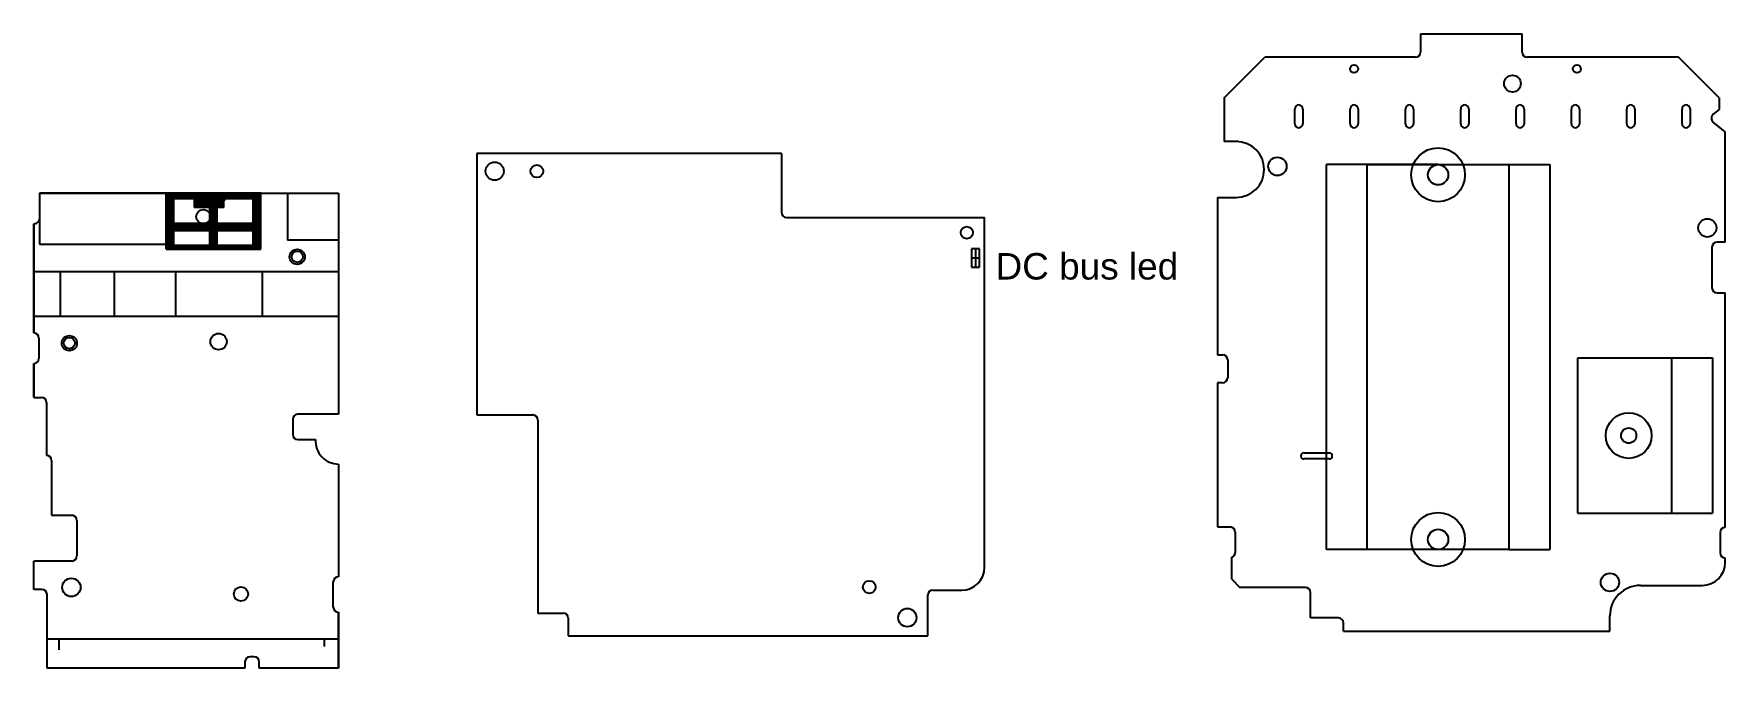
# Model space of a CAD drawing. Header units: millimetres. Extents: x -822 to -489, y 1037 to 1162.
import ezdxf

# ---------------------------------------------------------------- set-up
doc = ezdxf.new("R2010")
doc.units = ezdxf.units.MM
doc.header["$MEASUREMENT"] = 0
doc.layers.add('mount plate', color=1, linetype='Continuous')
doc.layers.add('notes', color=7, linetype='Continuous')
doc.styles.get("Standard").update_dxf_attribs({"font": 'arial.ttf'})

msp = doc.modelspace()

# ---------------------------------------------------------------- hatches: boundary and pattern name
at = {"layer": 'mount plate'}
h = msp.add_hatch(dxfattribs=at)
h.set_pattern_fill('ANSI31', color=256, style=0)
h.paths.add_polyline_path([(-796.2, 1119.63), (-777.6, 1119.63), (-777.6, 1130.63), (-796.2, 1130.63)])
h.paths.add_polyline_path([(-794.7, 1120.43), (-794.7, 1123.33), (-787.6, 1123.33), (-787.6, 1120.43)])
h.paths.add_polyline_path([(-779.1, 1120.43), (-779.1, 1123.33), (-786.2, 1123.33), (-786.2, 1120.43)])
h.paths.add_polyline_path([(-794.7, 1129.63), (-790.7, 1129.63), (-790.7, 1127.93), (-787.6, 1127.93), (-787.6, 1124.73), (-794.7, 1124.73)])
h.paths.add_polyline_path([(-786.2, 1124.73), (-786.2, 1127.93), (-784.9, 1127.93), (-784.9, 1129.63), (-779.1, 1129.63), (-779.1, 1124.73)])

# ---------------------------------------------------------------- linework, layer by layer
for p, q in [((-549.11, 1162.03), (-529.11, 1162.03)), ((-549.11, 1162.03), (-549.11, 1158.43)), ((-529.11, 1158.43), (-529.11, 1162.03)), ((-587.81, 1149.43), (-579.81, 1157.43)), ((-550.11, 1157.43), (-579.81, 1157.43)), ((-498.31, 1157.43), (-528.11, 1157.43)), ((-490.31, 1149.43), (-498.31, 1157.43)), ((-587.81, 1149.43), (-587.81, 1140.83)), ((-573.91, 1144.33), (-573.91, 1147.23)), ((-572.31, 1147.23), (-572.31, 1144.33)), ((-563.01, 1144.33), (-563.01, 1147.23)), ((-561.41, 1147.23), (-561.41, 1144.33)), ((-552.11, 1144.33), (-552.11, 1147.23)), ((-550.51, 1147.23), (-550.51, 1144.33)), ((-541.21, 1144.33), (-541.21, 1147.23)), ((-539.61, 1147.23), (-539.61, 1144.33)), ((-530.31, 1144.33), (-530.31, 1147.23)), ((-528.71, 1147.23), (-528.71, 1144.33)), ((-519.41, 1144.33), (-519.41, 1147.23)), ((-517.81, 1147.23), (-517.81, 1144.33)), ((-508.51, 1144.33), (-508.51, 1147.23)), ((-506.91, 1147.23), (-506.91, 1144.33)), ((-497.61, 1144.33), (-497.61, 1147.23)), ((-496.01, 1147.23), (-496.01, 1144.33)), ((-490.31, 1147.13), (-491.44, 1146.21)), ((-490.31, 1149.43), (-490.31, 1147.13)), ((-489.11, 1142.73), (-491.44, 1144.66)), ((-585.05, 1140.82), (-587.81, 1140.83)), ((-489.11, 1121.03), (-489.11, 1142.73)), ((-735.01, 1138.49), (-735.01, 1086.99)), ((-675.01, 1138.49), (-735.01, 1138.49)), ((-675.01, 1138.49), (-675.01, 1126.89)), ((-545.66, 1136.28), (-559.66, 1136.28)), ((-821.2, 1130.63), (-790.3, 1130.63)), ((-821.2, 1130.63), (-821.2, 1125.63)), ((-790.3, 1130.63), (-790.3, 1129.93)), ((-784.5, 1129.93), (-784.5, 1130.63)), ((-784.5, 1130.63), (-772.3, 1130.63)), ((-784.5, 1130.63), (-762.3, 1130.63)), ((-772.3, 1130.63), (-772.3, 1121.43)), ((-762.3, 1130.63), (-762.3, 1087.13)), ((-762.3, 1130.63), (-762.3, 1121.43)), ((-762.3, 1130.63), (-762.3, 1087.13)), ((-589.11, 1129.83), (-589.11, 1098.83)), ((-589.11, 1129.83), (-585.41, 1129.83)), ((-789.3, 1128.93), (-785.5, 1128.93)), ((-822.2, 1124.63), (-822.3, 1124.63)), ((-822.3, 1124.63), (-822.3, 1103.13)), ((-822.3, 1103.13), (-822.3, 1124.63)), ((-674.01, 1125.89), (-635.01, 1125.89)), ((-635.01, 1056.99), (-635.01, 1125.89)), ((-762.3, 1121.43), (-772.3, 1121.43)), ((-491.71, 1120.03), (-491.71, 1112.03)), ((-489.11, 1121.03), (-490.71, 1121.03)), ((-490.71, 1111.03), (-489.11, 1111.03)), ((-489.11, 1064.83), (-489.11, 1111.03)), ((-821.3, 1102.13), (-821.3, 1098.13)), ((-822.3, 1090.43), (-822.3, 1097.13)), ((-822.3, 1097.13), (-822.3, 1090.43)), ((-589.11, 1098.83), (-588.11, 1098.83)), ((-587.11, 1097.83), (-587.11, 1094.33)), ((-588.11, 1093.33), (-589.11, 1093.33)), ((-589.11, 1093.33), (-589.11, 1064.93)), ((-822.3, 1090.43), (-820.8, 1090.43)), ((-819.8, 1089.43), (-819.8, 1079.03)), ((-762.3, 1087.13), (-770.3, 1087.13)), ((-735.01, 1086.99), (-724.01, 1086.99)), ((-771.3, 1086.13), (-771.3, 1083.13)), ((-723.01, 1085.99), (-723.01, 1047.99)), ((-770.3, 1082.13), (-766.79, 1082.13)), ((-818.8, 1078.03), (-818.8, 1067.23)), ((-762.3, 1077.33), (-762.3, 1055.13)), ((-572.11, 1079.53), (-567.11, 1079.53)), ((-567.11, 1078.33), (-572.11, 1078.33)), ((-818.8, 1067.23), (-814.8, 1067.23)), ((-813.8, 1066.23), (-813.8, 1059.23)), ((-589.11, 1064.93), (-586.61, 1064.93)), ((-585.61, 1063.93), (-585.61, 1059.93)), ((-490.11, 1063.83), (-490.11, 1059.83)), ((-822.3, 1052.63), (-822.3, 1058.23)), ((-814.8, 1058.23), (-822.3, 1058.23)), ((-586.31, 1054.63), (-586.31, 1058.98)), ((-489.11, 1057.93), (-489.11, 1058.83)), ((-763.3, 1049.13), (-763.3, 1054.13)), ((-586.31, 1054.63), (-584.71, 1053.03)), ((-571.81, 1053.03), (-584.71, 1053.03)), ((-505.81, 1053.43), (-493.61, 1053.43)), ((-820.7, 1052.63), (-822.3, 1052.63)), ((-819.7, 1037.13), (-819.7, 1051.63)), ((-646.21, 1043.49), (-646.21, 1051.49)), ((-645.21, 1052.49), (-639.51, 1052.49)), ((-570.81, 1047.03), (-570.81, 1052.03)), ((-762.3, 1037.13), (-762.3, 1048.13)), ((-762.3, 1048.13), (-762.3, 1037.13)), ((-723.01, 1047.99), (-718.01, 1047.99)), ((-717.01, 1046.99), (-717.01, 1043.49)), ((-565.31, 1047.03), (-570.81, 1047.03)), ((-511.81, 1044.43), (-511.81, 1047.43)), ((-717.01, 1043.49), (-646.21, 1043.49)), ((-646.21, 1043.49), (-646.21, 1043.49)), ((-564.31, 1044.43), (-564.31, 1046.03)), ((-564.31, 1044.43), (-511.81, 1044.43)), ((-780.7, 1037.13), (-819.7, 1037.13)), ((-780.7, 1038.38), (-780.7, 1037.13)), ((-778.9, 1039.38), (-779.7, 1039.38)), ((-777.9, 1037.13), (-777.9, 1038.38)), ((-762.3, 1037.13), (-777.9, 1037.13)), ((-762.3, 1037.13), (-777.9, 1037.13))]:
    msp.add_line(p, q)
for centre, radius in [((-562.21, 1155.13), 0.8), ((-531.01, 1152.23), 1.65), ((-518.31, 1155.13), 0.8), ((-545.66, 1134.28), 5.3), ((-731.51, 1134.99), 1.8), ((-723.21, 1134.99), 1.25), ((-577.31, 1135.93), 1.8), ((-788.9, 1126.03), 1.4), ((-638.51, 1122.89), 1.2), ((-492.61, 1123.83), 1.8), ((-770.4, 1118.13), 1.1), ((-785.9, 1101.43), 1.6), ((-815.3, 1101.13), 1.1), ((-508.11, 1082.93), 4.5), ((-545.66, 1062.48), 5.3), ((-814.9, 1053.03), 1.8), ((-781.5, 1051.73), 1.4), ((-657.71, 1053.09), 1.25), ((-511.81, 1054.03), 1.8), ((-650.21, 1047.09), 1.8)]:
    msp.add_circle(centre, radius)
for centre, radius, start, end in [((-550.11, 1158.43), 1, 270, 0), ((-528.11, 1158.43), 1, 180, 270), ((-573.11, 1147.23), 0.8, 0, 180), ((-562.21, 1147.23), 0.8, 0, 180), ((-551.31, 1147.23), 0.8, 0, 180), ((-540.41, 1147.23), 0.8, 0, 180), ((-529.51, 1147.23), 0.8, 0, 180), ((-518.61, 1147.23), 0.8, 0, 180), ((-507.71, 1147.23), 0.8, 0, 180), ((-496.81, 1147.23), 0.8, 0, 180), ((-490.81, 1145.43), 1, 129.2545, 230.4612), ((-573.11, 1144.33), 0.8, 180, 0), ((-562.21, 1144.33), 0.8, 180, 0), ((-551.31, 1144.33), 0.8, 180, 0), ((-540.41, 1144.33), 0.8, 180, 0), ((-529.51, 1144.33), 0.8, 180, 0), ((-518.61, 1144.33), 0.8, 180, 0), ((-507.71, 1144.33), 0.8, 180, 0), ((-496.81, 1144.33), 0.8, 180, 0), ((-585.41, 1135.33), 5.5, 270, 90), ((-789.3, 1129.93), 1, 180, 270), ((-785.5, 1129.93), 1, 270, 0), ((-674.01, 1126.89), 1, 180, 270), ((-822.2, 1125.63), 1, 270, 0), ((-490.71, 1120.03), 1, 90, 180), ((-490.71, 1112.03), 1, 180, 270), ((-822.3, 1102.13), 1, 0, 90), ((-822.3, 1098.13), 1, 270, 0), ((-588.11, 1097.83), 1, 0, 90), ((-588.11, 1094.33), 1, 270, 0), ((-820.8, 1089.43), 1, 0, 90), ((-770.3, 1086.13), 1, 90, 180), ((-724.01, 1085.99), 1, 0, 90), ((-770.3, 1083.13), 1, 180, 270), ((-762.3, 1081.83), 4.5, 176.1859, 270), ((-819.8, 1078.03), 1, 0, 90), ((-572.11, 1078.93), 0.6, 90, 270), ((-567.11, 1078.93), 0.6, 270, 90), ((-814.8, 1066.23), 1, 0, 90), ((-586.61, 1063.93), 1, 0, 90), ((-489.11, 1063.83), 1, 90, 180), ((-586.61, 1059.93), 1, 287.4576, 0), ((-489.11, 1059.83), 1, 180, 270), ((-814.8, 1059.23), 1, 270, 0), ((-639.51, 1056.99), 4.5, 270, 0), ((-493.61, 1057.93), 4.5, 270, 0), ((-762.3, 1054.13), 1, 90, 180), ((-571.81, 1052.03), 1, 0, 90), ((-505.81, 1047.43), 6, 90, 180), ((-820.7, 1051.63), 1, 0, 90), ((-645.21, 1051.49), 1, 90, 180), ((-762.3, 1049.13), 1, 180, 270), ((-718.01, 1046.99), 1, 0, 90), ((-565.31, 1046.03), 1, 0, 90), ((-779.7, 1038.38), 1, 90, 180), ((-778.9, 1038.38), 1, 0, 90)]:
    msp.add_arc(centre, radius, start, end)
for p, q in [((-567.66, 1060.48), (-567.66, 1136.28)), ((-559.66, 1136.28), (-567.66, 1136.28)), ((-559.66, 1060.48), (-559.66, 1136.28)), ((-559.66, 1136.28), (-531.66, 1136.28)), ((-531.66, 1060.48), (-531.66, 1136.28)), ((-531.66, 1136.28), (-523.66, 1136.28)), ((-523.66, 1136.28), (-523.66, 1060.48)), ((-821.2, 1130.63), (-821.2, 1120.63)), ((-796.2, 1130.63), (-821.2, 1130.63)), ((-777.6, 1130.63), (-796.2, 1130.63)), ((-796.2, 1119.63), (-796.2, 1130.63)), ((-794.7, 1129.63), (-790.7, 1129.63)), ((-794.7, 1124.73), (-794.7, 1129.63)), ((-790.7, 1129.63), (-790.7, 1127.93)), ((-784.9, 1129.63), (-779.1, 1129.63)), ((-784.9, 1127.93), (-784.9, 1129.63)), ((-779.1, 1124.73), (-779.1, 1129.63)), ((-777.6, 1119.63), (-777.6, 1130.63)), ((-790.7, 1127.93), (-787.6, 1127.93)), ((-787.6, 1124.73), (-787.6, 1127.93)), ((-786.2, 1124.73), (-786.2, 1127.93)), ((-786.2, 1127.93), (-784.9, 1127.93)), ((-794.7, 1124.73), (-787.6, 1124.73)), ((-794.7, 1120.43), (-794.7, 1123.33)), ((-794.7, 1123.33), (-787.6, 1123.33)), ((-787.6, 1120.43), (-787.6, 1123.33)), ((-786.2, 1124.73), (-779.1, 1124.73)), ((-786.2, 1120.43), (-786.2, 1123.33)), ((-786.2, 1123.33), (-779.1, 1123.33)), ((-779.1, 1120.43), (-779.1, 1123.33)), ((-821.2, 1120.63), (-796.2, 1120.63)), ((-796.2, 1119.63), (-777.6, 1119.63)), ((-794.7, 1120.43), (-787.6, 1120.43)), ((-786.2, 1120.43), (-779.1, 1120.43)), ((-637.61, 1119.69), (-637.61, 1116.09)), ((-636.01, 1119.69), (-637.61, 1119.69)), ((-636.81, 1119.69), (-636.81, 1116.09)), ((-636.01, 1116.09), (-636.01, 1119.69)), ((-636.01, 1117.89), (-637.61, 1117.89)), ((-636.81, 1117.89), (-637.45, 1117.89)), ((-822.3, 1115.23), (-762.3, 1115.23)), ((-817.1, 1115.23), (-817.1, 1106.43)), ((-806.5, 1115.23), (-806.5, 1106.43)), ((-794.4, 1115.23), (-794.4, 1106.43)), ((-777.3, 1115.23), (-777.3, 1106.43)), ((-637.61, 1116.09), (-636.01, 1116.09)), ((-822.3, 1106.43), (-762.3, 1106.43)), ((-518.11, 1067.63), (-518.11, 1098.23)), ((-518.11, 1098.23), (-499.61, 1098.23)), ((-499.61, 1067.63), (-499.61, 1098.23)), ((-499.61, 1098.23), (-491.61, 1098.23)), ((-491.61, 1098.23), (-491.61, 1067.63)), ((-518.11, 1067.63), (-499.61, 1067.63)), ((-499.61, 1067.63), (-491.61, 1067.63)), ((-559.66, 1060.48), (-567.66, 1060.48)), ((-531.66, 1060.48), (-559.66, 1060.48)), ((-531.66, 1060.48), (-523.66, 1060.48)), ((-819.7, 1042.93), (-762.3, 1042.93)), ((-817.4, 1042.93), (-817.4, 1040.73)), ((-765.1, 1042.93), (-765.1, 1041.37))]:
    msp.add_line(p, q, dxfattribs=at)
for centre, radius in [((-545.66, 1134.28), 2), ((-770.4, 1118.13), 1.5), ((-815.3, 1101.13), 1.5), ((-508.11, 1082.93), 1.5), ((-545.66, 1062.48), 2)]:
    msp.add_circle(centre, radius, dxfattribs=at)

# ---------------------------------------------------------------- texts
at = {"layer": 'notes'}
msp.add_text('DC bus led', height=5.21, dxfattribs=at).set_placement((-632.85, 1113.66))

doc.saveas('drawing.dxf')
